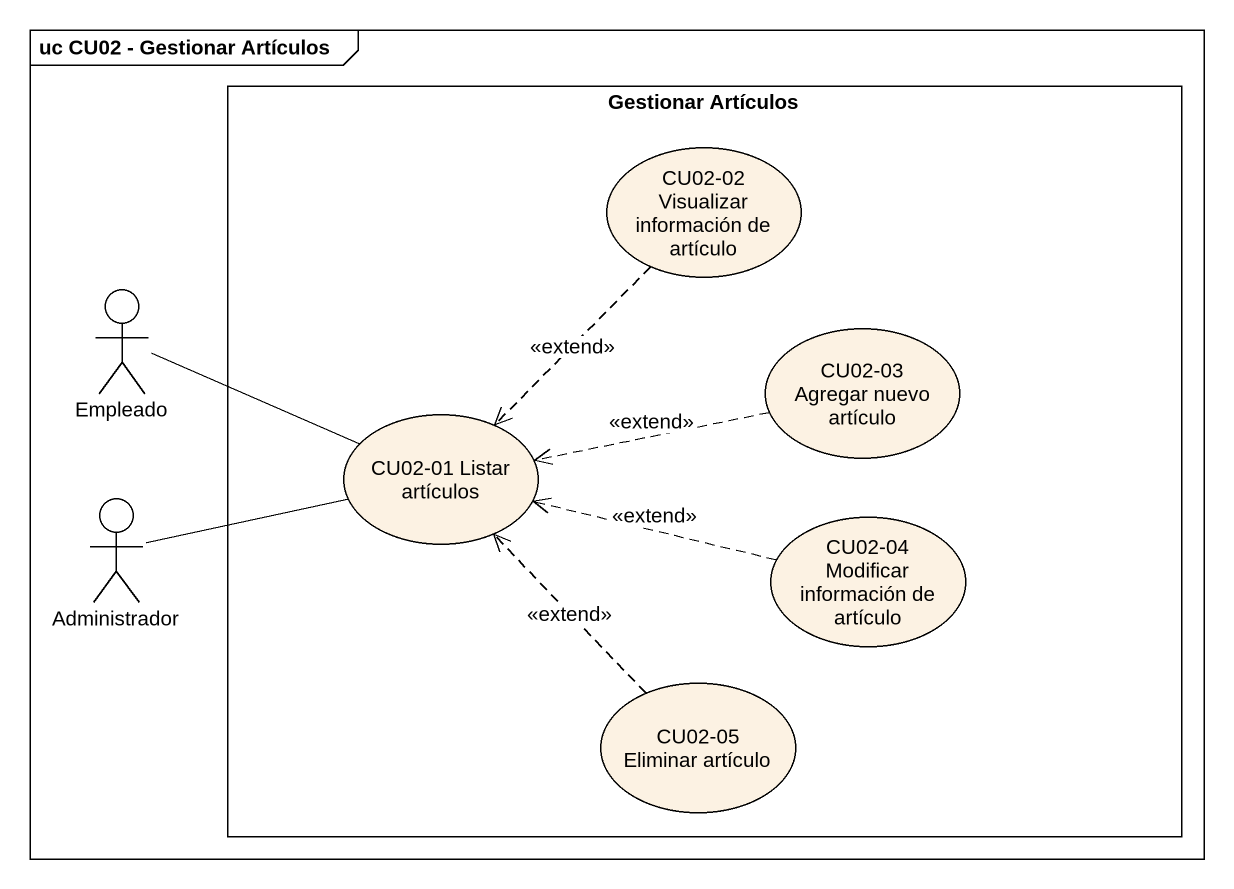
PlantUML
@startuml
mainframe uc CU02 - Gestionar Artículos
rectangle "Gestionar Artículos" as Gestionar_Artículos {
  usecase "CU02-02 Visualizar información de artículo" as CU02_02_Visualizar
  usecase "CU02-03 Agregar nuevo artículo" as CU02_03_Agregar_nuevo
  usecase "CU02-01 Listar artículos" as CU02_01_Listar_artículos
  usecase "CU02-04 Modificar información de artículo" as CU02_04_Modificar
  usecase "CU02-05 Eliminar artículo" as CU02_05_Eliminar_artículo
}
actor Empleado
actor Administrador
CU02_02_Visualizar ..> CU02_01_Listar_artículos : <<extend>>
Empleado -right- CU02_01_Listar_artículos
CU02_03_Agregar_nuevo .left.> CU02_01_Listar_artículos : <<extend>>
Administrador -right- CU02_01_Listar_artículos
CU02_04_Modificar .left.> CU02_01_Listar_artículos : <<extend>>
CU02_05_Eliminar_artículo .up.> CU02_01_Listar_artículos : <<extend>>
@enduml
